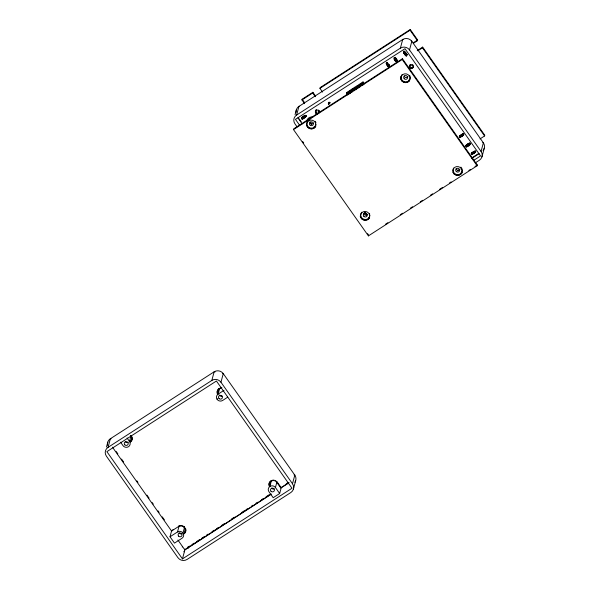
<?xml version="1.0" encoding="UTF-8"?>
<svg xmlns="http://www.w3.org/2000/svg" width="590" height="590" viewBox="0 0 590 590"><rect width="100%" height="100%" fill="white"/><g stroke="black" fill="none" stroke-linecap="round" stroke-linejoin="round"><path stroke-width="0.89" d="M463.18 133.834L462.848 135.405L459.713 137.618L459.721 136.069L460.089 136.592L459.713 137.618C463.6 133.51 466.483 133.724 459.927 137.463C457.309 136.526 462.825 134.085 463.18 133.834L463.548 134.365L460.089 136.592M469.736 143.141L469.419 144.727L466.27 146.917L466.277 145.369L469.736 143.141L470.105 143.672L469.419 144.727L466.27 146.917L466.646 145.9C473.608 139.395 469.079 148.37 465.864 146.49C465.399 144.845 468.652 142.898 470.097 143.599M471.72 153.09L471.698 154.691L472.089 153.621L475.547 151.387L475.179 150.863L471.72 153.09L472.089 153.621M388.729 66.08L388.213 66.309L387.342 63.963L388.729 66.08L388.692 67.098L386.767 64.413L388.692 67.098L389.452 65.844L387.07 62.459L386.531 62.813L386.538 64.258L387.07 62.459M394.422 57.724L396.805 61.102L396.709 62.083L394.363 59L394.422 57.724L394.961 57.37L397.343 60.755C397.247 64.553 392.003 57.99 394.717 57.606C399.128 59.561 397.616 65.748 394.363 59L394.961 57.37M311.601 124.173L311.019 123.177M355.534 89.319L354.701 88.131L357.562 86.523L357.688 85.476L363.034 81.936L364.487 83.92M403.936 51.588L406.318 54.973L406.23 55.939L403.87 52.871L403.936 51.588L404.475 51.242L406.857 54.619L406.23 55.939L403.87 52.871L404.475 51.242M394.135 57.51L396.473 61.176M363.72 84.082L362.887 82.858L363.034 81.936M359.76 84.643L360.542 83.861L360.306 84.754L360.542 83.861L360.306 84.754L357.658 85.993M471.366 153.09L472.251 153.872L475.842 151.46M305.952 115.987L305.576 115.456L305.192 117.285C308.319 113.885 302.759 120.751 301.682 118.76C301.195 115.832 311.424 114.121 302.493 118.221L302.169 119.106L305.023 117.255L302.611 118.044L302.169 119.106L305.023 117.255M347.724 95.049L348.034 93.618L348.786 93.132L349.31 93.869M350.467 93.279L350.777 91.848L351.537 91.362L352.053 92.099M355.962 89.739L356.272 88.308L357.024 87.814L357.547 88.559M358.705 87.969L359.015 86.538L359.775 86.044L360.291 86.789M475.179 150.863L474.81 152.544L472.538 154.086L475.547 151.387M389.452 65.844L388.692 67.098L387.342 63.963M106.48 447.065L107.793 442.124M295.044 114.762L296.35 109.814M293.4 489.154L295.708 480.533M481.964 156.844L484.272 148.23M328.505 102.358L328.711 103.029L329.434 103.117M222.725 373.411A3.953 0.73 -35.2 0 1 223.263 373.625L294.808 475.142L292.5 483.756A6.586 6.313 15 0 1 290.826 492.532L187.052 559.453A6.586 6.313 15 0 1 177.922 557.653L106.377 456.136A6.586 6.313 15 0 1 108.051 447.36L110.359 438.746L214.133 371.818A3.953 0.841 57.2 0 1 214.996 371.988M120.559 442.175L123 445.634A3.953 3.791 15 0 0 128.48 446.719A3.953 3.791 15 0 0 129.483 441.453L131.024 435.708A3.953 3.791 15 0 1 130.574 440.538M130.368 442.183A3.953 3.791 15 0 0 131.378 436.917L131.57 436.202A3.953 3.791 15 0 1 130.567 441.468M108.051 447.36L211.825 380.439L214.133 371.818A6.586 6.313 15 0 1 223.263 373.625L220.955 382.239L292.5 483.756M184.515 527.283L182.981 533.028A3.953 3.791 15 0 1 181.971 538.294L174.493 543.117L170.023 536.775L171.557 531.029L179.043 526.206A3.953 3.791 15 0 1 184.316 531.856M178.984 525.749L178.792 526.464A3.953 3.791 15 0 1 184.272 527.549L185.039 528.633A3.953 3.791 15 0 1 184.028 533.898L184.22 533.176A3.953 3.791 15 0 0 185.415 528.205M170.023 536.775L177.502 531.951L179.043 526.206M217.4 393.95A3.953 3.791 15 0 1 218.757 389.304L218.956 388.581A3.953 3.791 15 0 0 217.946 393.847M227.747 397.151L222.622 400.455A3.953 3.791 15 0 1 217.142 399.378A3.953 3.791 15 0 1 218.153 394.113L219.687 388.368L221.154 387.424M217.142 399.378L217.334 398.656M184.272 527.549L184.464 526.826A3.953 3.791 15 0 0 184.25 526.553M297.058 126.835L294.941 123.826A6.586 6.313 15 0 1 296.615 115.057L298.923 106.436L402.697 39.515A3.953 0.841 57.2 0 1 403.383 39.545M293.503 129.601L293.717 128.827L402.417 58.72L477.317 165.001L477.111 165.783L368.411 235.882L293.503 129.601L402.21 59.502L402.417 58.72M304.61 103.685L301.969 99.931L302.161 99.216L312.899 92.291L315.532 96.022M184.965 549.061L184.773 549.777L271.26 494M182.458 558.885L291.991 488.24L216.419 381.007L106.886 451.652L182.458 558.885L184.862 549.909L270.84 494.457M301.969 99.931L312.707 93.006L312.899 92.291M322.575 92.07L319.942 88.338L320.134 87.622L410.257 29.5L417.646 39.987L417.454 40.703L413.583 43.203M348.985 92.409L349.45 90.786L357.688 85.476L357.997 86.037L357.562 86.523L357.688 85.476L357.009 86.413M346.765 92.497L347.009 93.139L349.781 91.266L349.45 90.786L346.765 92.497L346.514 93.316L347.355 94.547M351.729 90.639L352.193 89.016L352.481 89.658L351.957 89.901L352.791 91.089M354.472 88.869L354.649 88.212M346.514 93.316L355.276 87.718L354.937 87.246L354.701 88.131L360.719 84.348M359.966 85.329L360.291 84.193L359.635 84.584L360.092 85.218M269.409 486.558A3.953 3.791 15 0 1 270.604 481.588L271.444 480.452L269.955 486.44A3.953 3.791 15 0 0 268.944 491.706L273.177 497.702L279.66 493.52L281.201 487.775L288.532 483.048M289.07 482.517L280.715 487.9L276.732 482.251L276.924 481.529M279.66 493.52L275.434 487.517L276.976 481.779M280.715 487.9L280.906 487.185M296.615 115.057L400.389 48.129L402.697 39.515A6.586 6.313 15 0 1 411.827 41.315L483.372 142.832A6.586 6.313 15 0 1 483.04 150.443M319.942 88.338L410.065 30.215L410.257 29.5M475.518 162.722L479.39 160.222A6.586 6.313 15 0 0 481.064 151.453L409.519 49.929L411.827 41.315A3.953 0.73 -35.2 0 0 411.289 41.101M368.411 235.882L368.617 235.108L367.563 233.611M417.816 50.814L422.462 47.812L422.661 47.097L484.781 135.25L484.589 135.966L480.031 138.908M481.064 151.453L483.372 142.832A3.953 0.73 -35.2 0 0 482.834 142.625M328.357 103.936L328.991 103.582L328.741 104.474L328.357 103.936L328.711 102.645M357.393 86.442L357.547 85.963L356.463 87.586L356.987 88.33M459.713 137.618L460.207 136.415L462.236 135.206L462.848 135.405M466.27 146.917L466.764 145.723L468.792 144.506L469.419 144.727M459.396 135.988C459.337 138.473 465.009 135.258 463.629 133.665M389.702 66.228C390.049 64.627 385.912 62.923 386.479 62.238M329.611 102.35L328.918 102.387M403.848 51.042C402.793 52.34 406.333 57.031 407.166 54.582M311.513 124.04L311.454 123.008M394.658 59.325L395.234 58.875L396.62 60.991L396.709 62.083M404.165 53.189L404.747 52.739L406.23 55.939M329.508 103.073L329.758 102.358M466.181 145.037L465.975 145.841L466.771 146.165M347.009 93.139L349.781 91.266M355.918 87.423L357.997 86.037M361.412 83.898L363.477 82.534M413.774 42.487L417.646 39.987M305.288 115.293C304.58 114.954 299.993 118.081 302.589 118.524M302.943 118.686L302.611 118.044L304.632 116.827L302.169 119.106L302.117 117.69L305.576 115.456M302.795 118.443L306.136 116.267L306.085 115.338M350.047 92.859L349.206 91.671L355.232 87.888L354.937 87.246M396.805 61.102L397.343 60.755M406.318 54.973L406.857 54.619M417.233 50.593L422.661 47.097M413.384 66.736L411.186 68.152A3.953 3.791 15 0 1 409.836 68.698M459.625 135.73L462.87 133.635M466.83 144.616L469.426 142.942M466.933 146.091L470.245 143.945L470.311 143.09M471.624 152.758L472.922 151.918M472.398 157.545L478.571 153.562M471.476 158.614L479.191 153.636M457.412 170.857L459.728 169.367M473.615 160.414L480.555 155.937L404.983 48.705L295.45 119.342L299.676 125.338M385.58 224.171L387.888 222.673M400.226 214.723L402.542 213.233M410.249 208.255L412.558 206.766M420.272 201.795L422.58 200.305M430.294 195.334L432.603 193.837M439.543 189.368L442.625 187.377M449.565 182.9L451.107 181.904M468.844 170.473L470.385 169.478M475.009 166.491L477.317 165.001M218.757 389.304L221.862 387.305M218.153 394.113L224.008 390.337M173.239 529.451L171.609 531.096L112.454 447.168M270.604 481.588L271.252 481.167A3.953 3.791 15 0 1 276.732 482.251M187.281 547.564L189.596 546.075M191.912 544.577L194.228 543.08M196.544 541.591L199.634 539.599M201.95 538.102L204.273 536.612M206.589 535.115L208.13 534.12M211.994 531.627L214.31 530.137M216.626 528.64L218.167 527.644M221.257 525.653L224.347 523.662M231.295 519.178L234.385 517.187M241.34 512.703L244.422 510.711M245.971 509.716L247.512 508.72M251.377 506.227L252.918 505.232M256.008 503.241L257.557 502.245M261.414 499.752L262.963 498.757M266.046 496.765L269.136 494.774M286.224 483.756L287.743 482.775M472.207 153.444L474.235 152.227L474.81 152.544L472.207 153.444L474.625 152.655L474.235 152.227M310.576 123.583L311.431 123.694M462.715 134.21L463.541 134.291M360.401 84.223L362.887 82.858M328.859 103.508L330.385 102.726M406.134 54.863L405.61 55.091L404.747 52.739L403.87 52.871M396.62 60.991L396.097 61.22L395.234 58.875L394.363 59M396.627 61.331L397.49 61.272L397.549 60.482M462.236 135.206L462.626 135.634L460.207 136.415L460.539 137.064M468.792 144.506L469.183 144.934L466.764 145.723L467.096 146.372M388.611 66.301C388.854 66.773 390.263 66.124 389.304 67.046C387.136 67.85 384.274 59.221 387.689 64.996M356.891 86.354L357.348 86.988M410.065 30.215L417.454 40.703M422.462 47.812L484.589 135.966M466.277 145.369L466.646 145.9M402.21 59.502L477.111 165.783M395.315 57.304L396.215 58.58M388.766 64.303L389.688 65.608M386.531 62.813L388.913 66.198M363.042 85.019L362.518 84.274L361.759 84.761L362.282 85.506M361.95 84.046L362.474 84.783M359.015 86.538L359.539 87.276M356.272 88.308L356.788 89.046M354.804 90.329L354.28 89.592L353.521 90.078L354.044 90.816M353.72 89.356L354.236 90.1M350.777 91.848L351.301 92.586M348.225 92.903L348.749 93.64M348.034 93.618L348.557 94.356M312.707 93.006L315.333 96.738M302.161 99.216L304.278 102.218M302.117 117.69L302.493 118.221M299.13 118.789L301.239 121.783M365.181 212.511L366.235 214.015M297.913 117.86L302.146 123.863M364.495 212.334L366.611 215.335M302.685 141.548L303.739 143.046M277.919 482.945L281.201 487.775M130.324 435.427L131.378 436.917M127.049 437.987L129.483 441.453M116.252 451.571L117.845 453.821M121.547 459.072L123.664 462.073M136.887 480.843L137.942 482.34M146.94 495.106L149.056 498.108M152.227 502.606L153.282 504.111M158.046 510.866L159.101 512.363M162.28 516.87L164.396 519.871M177.9 540.027L184.862 549.909M352.193 89.016L352.481 89.658M349.45 90.786L349.737 91.435M329.102 102.159L329.257 103.899M318.541 110.101A3.953 3.791 15 0 1 317.324 114.209M400.389 48.129A6.586 6.313 15 0 1 409.519 49.929M296.143 112.395A6.586 6.313 15 0 1 298.923 106.436A3.953 0.841 57.2 0 1 299.609 106.466M316.542 110.035A1.977 1.895 15 0 1 315.421 110.256M316.321 110.05A1.977 1.895 15 0 1 315.436 113.051M410.928 64.553A1.977 1.895 15 0 1 409.253 66.832M317.685 113.811A1.977 1.895 15 0 1 315.34 111.79A1.977 1.895 15 0 1 317.899 110.138A1.977 1.895 15 0 1 318.976 112.978M319.271 110.662A1.977 1.895 15 0 1 318.467 113.015A1.977 1.895 15 0 1 315.916 112.513A1.977 1.895 15 0 1 316.034 110.02M413.28 66.736A1.977 1.895 15 0 1 410.234 67.688A1.977 1.895 15 0 1 410.271 64.583M412.432 64.576A1.977 1.895 15 0 1 413.288 65.711M362.334 84.672A0.789 0.76 15 0 1 362.09 83.374A0.789 0.76 15 0 1 363.374 83.832M362.186 82.851A0.789 0.76 15 0 1 362.555 82.652M360.593 84.658A0.789 0.76 15 0 0 359.229 85.24A0.789 0.76 15 0 1 360.18 85.049M356.839 88.212A0.789 0.76 15 0 1 357.23 86.752M356.648 87.386A0.789 0.76 15 0 1 356.751 86.339A0.789 0.76 15 0 1 357.842 86.428M354.096 89.982A0.789 0.76 15 0 1 353.683 88.883A0.789 0.76 15 0 1 354.87 88.699M353.742 88.574A0.789 0.76 15 0 1 354.686 87.962M350.851 91.177A0.789 0.76 15 0 1 351.942 90.359M350.998 90.344A0.789 0.76 15 0 1 351.942 89.732M348.602 93.522A0.789 0.76 15 0 1 348.218 92.379A0.789 0.76 15 0 1 349.457 92.313M348.262 92.062A0.789 0.76 15 0 1 349.575 91.701M315.82 126.651A5.266 5.052 15 0 1 306.476 125.257M306.822 121.267A5.266 5.052 15 0 1 310.79 118.708M409.711 80.749A5.266 5.052 15 0 1 400.418 76.943M462.309 172.671A5.266 5.052 15 0 1 452.877 172.169M369.665 217.998A5.266 5.052 15 0 1 360.18 216.132M369.893 215.077A4.609 4.418 15 0 1 363.801 219.251A4.609 4.418 15 0 1 361.751 212.208M369.495 213.366A4.609 4.418 15 0 1 369.657 213.764M315.975 124.638A4.609 4.418 15 0 1 308.614 127.175A4.609 4.418 15 0 1 309.58 119.659M315.237 121.304A4.609 4.418 15 0 1 315.93 122.838M409.659 75.35A4.609 4.418 15 0 1 408.383 81.066A4.609 4.418 15 0 1 402.321 80.432A4.609 4.418 15 0 1 402.107 74.561M460.915 167.125A4.609 4.418 15 0 1 461.225 173.077A4.609 4.418 15 0 1 455.126 173.829A4.609 4.418 15 0 1 453.614 168.025M315.281 125.972A5.266 5.052 15 0 1 314.064 126.673M306.881 120.478A5.266 5.052 15 0 1 312.87 117.049M409.099 79.938A5.266 5.052 15 0 1 408.7 80.174M401.547 78.109A5.266 5.052 15 0 1 401.141 77.231M461.852 172.11A5.266 5.052 15 0 1 461.122 172.686M369.126 217.319A5.266 5.052 15 0 1 368.344 217.821M459.875 169.389A1.977 1.895 15 0 1 456.166 168.467M367.282 214.598A1.977 1.895 15 0 1 363.794 213.366M313.556 123.096A1.977 1.895 15 0 1 309.957 121.82M407.941 76.464A1.977 1.895 15 0 1 404.165 75.911M269.298 485.179A3.953 3.791 15 0 1 270.508 481.071M269.955 486.44A3.953 3.791 15 0 1 275.434 487.517M177.502 531.951A3.953 3.791 15 0 1 182.981 533.028M211.825 380.439A6.586 6.313 15 0 1 220.955 382.239M294.86 482.259A6.586 6.313 15 0 0 294.808 475.142A3.953 0.73 -35.2 0 0 294.063 474.994M107.69 445.325A6.586 6.313 15 0 1 110.359 438.746A3.953 0.841 57.2 0 1 111.045 438.776M184.449 551.753A6.586 6.313 15 0 1 183.785 551.591M182.236 546.945A3.953 0.73 -35.2 0 1 182.546 546.716M187.819 547.181A3.953 0.841 57.2 0 1 188.409 548.169M218.02 391.937A3.953 3.791 15 0 1 219.406 388.567M269.888 484.641A3.953 3.791 15 0 1 274.04 480.083M275.582 480.555A3.953 3.791 15 0 1 275.921 480.754M181.978 533.611A1.977 1.895 15 0 1 179.058 532.763M128.273 442.161A1.977 1.895 15 0 1 125.294 441.571M274.195 488.793A1.977 1.895 15 0 1 271.606 488.166M222.179 396.052A1.977 1.895 15 0 1 219.347 394.946M328.328 103.058C329.707 105.263 329.788 101.015 328.328 103.058M403.479 52.031C403.936 53.255 405.264 56.751 406.93 55.615C407.528 53.948 404.275 50.239 403.486 51.986M471.189 153.798L472.177 154.41L475.533 152.242L475.673 151.49L474.788 151.195L471.196 153.754M409.814 68.027A1.977 1.895 15 0 0 413.125 67.312A1.977 1.895 15 0 0 410.765 64.885A1.977 1.895 15 0 0 409.814 68.027M456.247 171.476A1.977 1.895 15 0 0 459.566 170.768A1.977 1.895 15 0 0 457.206 168.342A1.977 1.895 15 0 0 456.247 171.476M363.875 216.375A1.977 1.895 15 0 0 367.187 215.667A1.977 1.895 15 0 0 364.834 213.241A1.977 1.895 15 0 0 363.875 216.375M310.03 125.028A1.977 1.895 15 0 0 313.349 124.313A1.977 1.895 15 0 0 310.989 121.887A1.977 1.895 15 0 0 310.03 125.028M404.231 78.728A1.977 1.895 15 0 0 407.543 78.02A1.977 1.895 15 0 0 405.19 75.594A1.977 1.895 15 0 0 404.231 78.728M361.766 218.868A4.609 4.418 15 0 0 369.502 217.208A4.609 4.418 15 0 0 364.008 211.544A4.609 4.418 15 0 0 361.766 218.868M307.921 127.514A4.609 4.418 15 0 0 315.657 125.854A4.609 4.418 15 0 0 310.163 120.19A4.609 4.418 15 0 0 307.921 127.514M402.122 81.221A4.609 4.418 15 0 0 409.858 79.561A4.609 4.418 15 0 0 404.364 73.898A4.609 4.418 15 0 0 402.122 81.221M454.138 173.962A4.609 4.418 15 0 0 461.874 172.31A4.609 4.418 15 0 0 456.38 166.646A4.609 4.418 15 0 0 454.138 173.962M178.659 536.177A1.977 1.895 15 0 0 181.978 535.469A1.977 1.895 15 0 0 179.626 533.043A1.977 1.895 15 0 0 178.659 536.177M124.815 444.823A1.977 1.895 15 0 0 128.133 444.115A1.977 1.895 15 0 0 125.781 441.689A1.977 1.895 15 0 0 124.815 444.823M271.039 491.278A1.977 1.895 15 0 0 274.35 490.57A1.977 1.895 15 0 0 271.997 488.137A1.977 1.895 15 0 0 271.039 491.278M219.015 398.53A1.977 1.895 15 0 0 222.334 397.822A1.977 1.895 15 0 0 219.974 395.389A1.977 1.895 15 0 0 219.015 398.53"/></g></svg>
